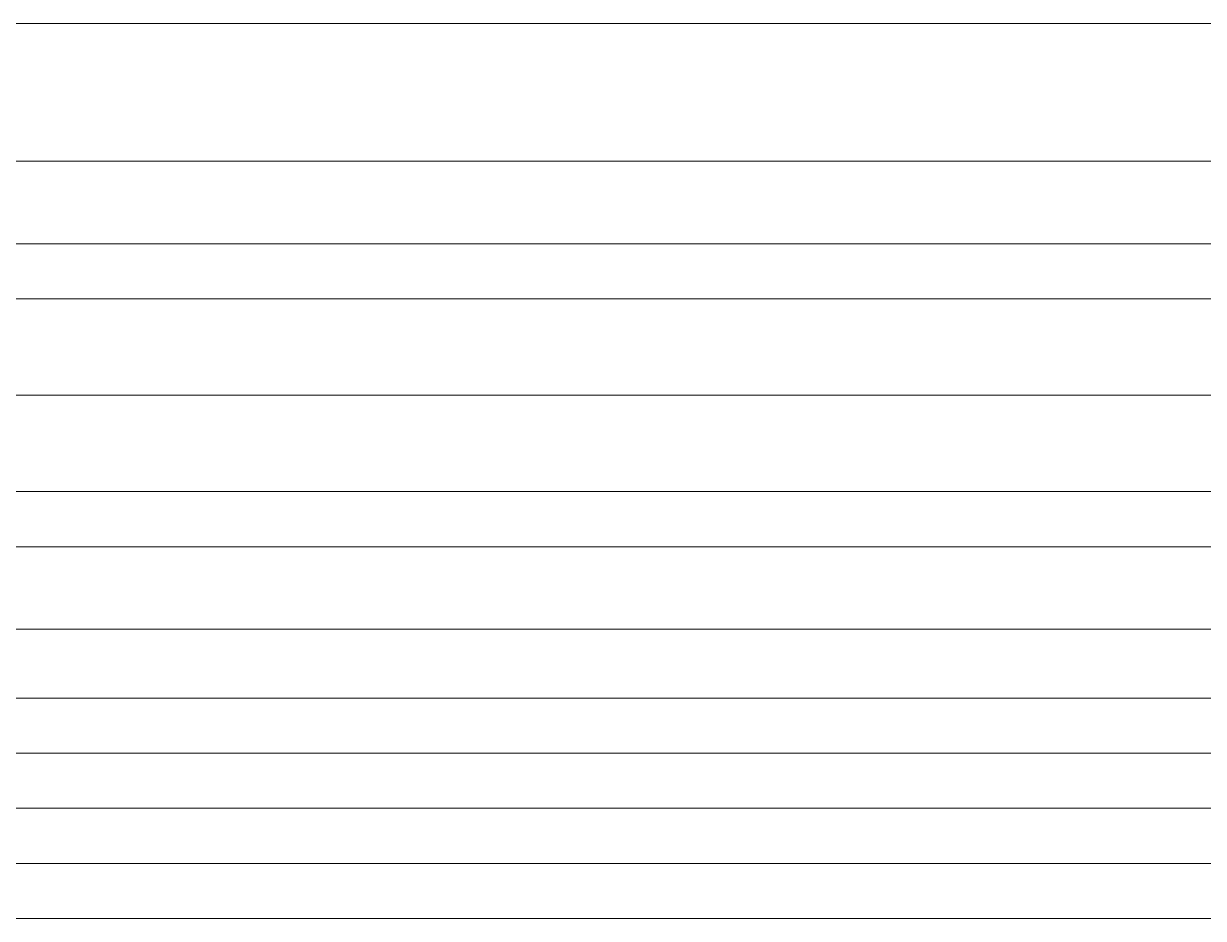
# Model space of a CAD drawing. Header units: millimetres. Extents: x 0 to 53000, y -591 to 24400.
# Drawn here: x 1711 to 2568, y 2525 to 3175 of the extents above; entities that cross this region are included whole.
import ezdxf

# ---------------------------------------------------------------- set-up
doc = ezdxf.new("R2010")
doc.units = ezdxf.units.MM
doc.layers.add('Привязки', color=2, linetype='Continuous', lineweight=0, plot=False, transparency=0.8)

msp = doc.modelspace()

# ---------------------------------------------------------------- linework, layer by layer
at = {"layer": 'Привязки'}
for p, q in [((3873, 3175), (371.49998, 3175)), ((3873, 3075), (371.49998, 3075)), ((3873, 3014.99999), (371.49998, 3014.99999)), ((3873, 2974.99999), (371.49998, 2974.99999)), ((3873, 2904.99999), (371.49998, 2904.99999)), ((3873, 2834.99999), (371.49998, 2834.99999)), ((3873, 2794.99999), (371.49998, 2794.99999)), ((3873, 2735), (371.49998, 2735)), ((3873, 2685), (371.49998, 2685)), ((3873, 2645), (371.49998, 2645)), ((3873, 2605), (371.49998, 2605)), ((3873, 2565), (371.49998, 2565)), ((3873, 2525), (371.49998, 2525))]:
    msp.add_line(p, q, dxfattribs=at)

doc.saveas('drawing.dxf')
